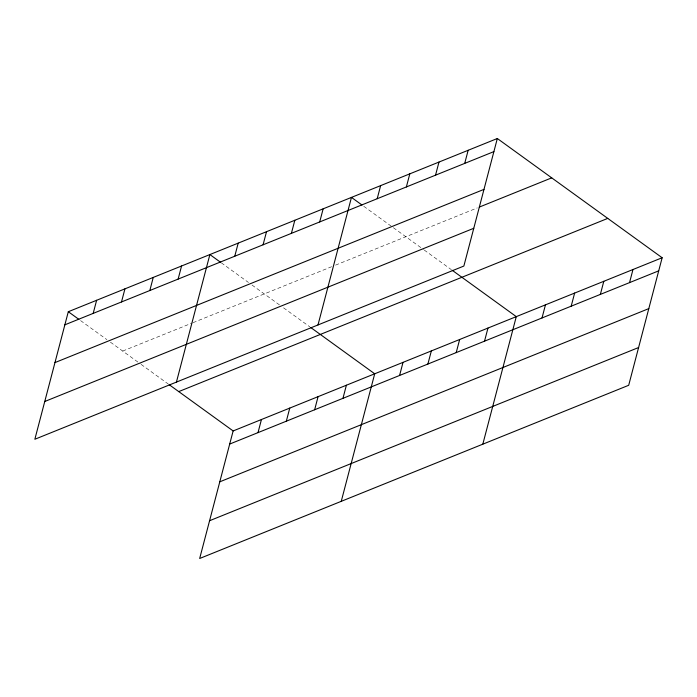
<?xml version="1.0" encoding="UTF-8"?>
<svg xmlns="http://www.w3.org/2000/svg" width="697" height="697" viewBox="0 0 697 697"><rect width="100%" height="100%" fill="white"/><g stroke="black" fill="none" stroke-linecap="round" stroke-linejoin="round"><path stroke-width="0.52" stroke-dasharray="3.48 2.61" d="M122.698 351.061L192.023 323.077M192.999 322.685L331.65 266.707M335.553 265.13L477.279 207.906M363.747 206.286L423.367 249.413M424.238 250.049L451.386 269.687M221.289 262.804L248.489 282.477M251.992 285.021L280.037 305.303M283.54 307.839L309.808 326.841M80.591 320.603L106.911 339.639M110.422 342.175L140.21 363.729M141.09 364.365L168.238 384.003"/><path stroke-width="1.05" d="M497.327 138.511L68.306 311.716L34.85 439.258L463.862 266.054L497.327 138.511L662.15 257.742L628.694 385.284L199.673 558.489L233.138 430.946L662.15 257.742M93.189 313.389L96.622 300.285M121.505 301.958L124.937 288.854M149.82 290.527L153.253 277.423M178.136 279.096L181.569 265.993M176.428 382.104L209.884 254.553L220.409 262.177M234.758 256.235L238.2 243.122M263.074 244.804L266.515 231.692M291.39 233.373L294.831 220.261M258.012 432.628L261.445 419.516M319.705 221.934L323.147 208.83M286.328 421.188L289.76 408.085M317.998 324.941L351.462 197.399L361.987 205.014M314.643 409.758L318.076 396.654M377.199 198.723L380.632 185.62M342.959 398.327L346.392 385.223M406.368 186.953L409.81 173.841M341.251 501.335L374.707 373.792L310.688 327.477M435.538 175.174L438.979 162.061M399.581 375.465L403.023 362.362M464.716 163.394L468.157 150.282M427.897 364.034L431.338 350.931M456.213 352.604L459.654 339.491M484.528 341.173L487.97 328.06M482.821 444.172L516.285 316.63L452.257 270.314M542.022 317.963L545.455 304.85M571.192 306.183L574.633 293.08M600.361 294.404L603.802 281.3M629.539 282.625L632.981 269.521M64.873 324.819L493.885 151.615M54.967 362.588L483.979 189.375M479.292 207.096L551.719 177.857M44.756 401.498L473.777 228.285M178.746 391.601L607.758 218.396M229.696 444.059L658.709 270.845M219.79 481.819L648.802 308.614M209.579 520.729L638.6 347.524M68.306 311.716L78.839 319.331M169.11 384.631L233.138 430.946"/></g></svg>
